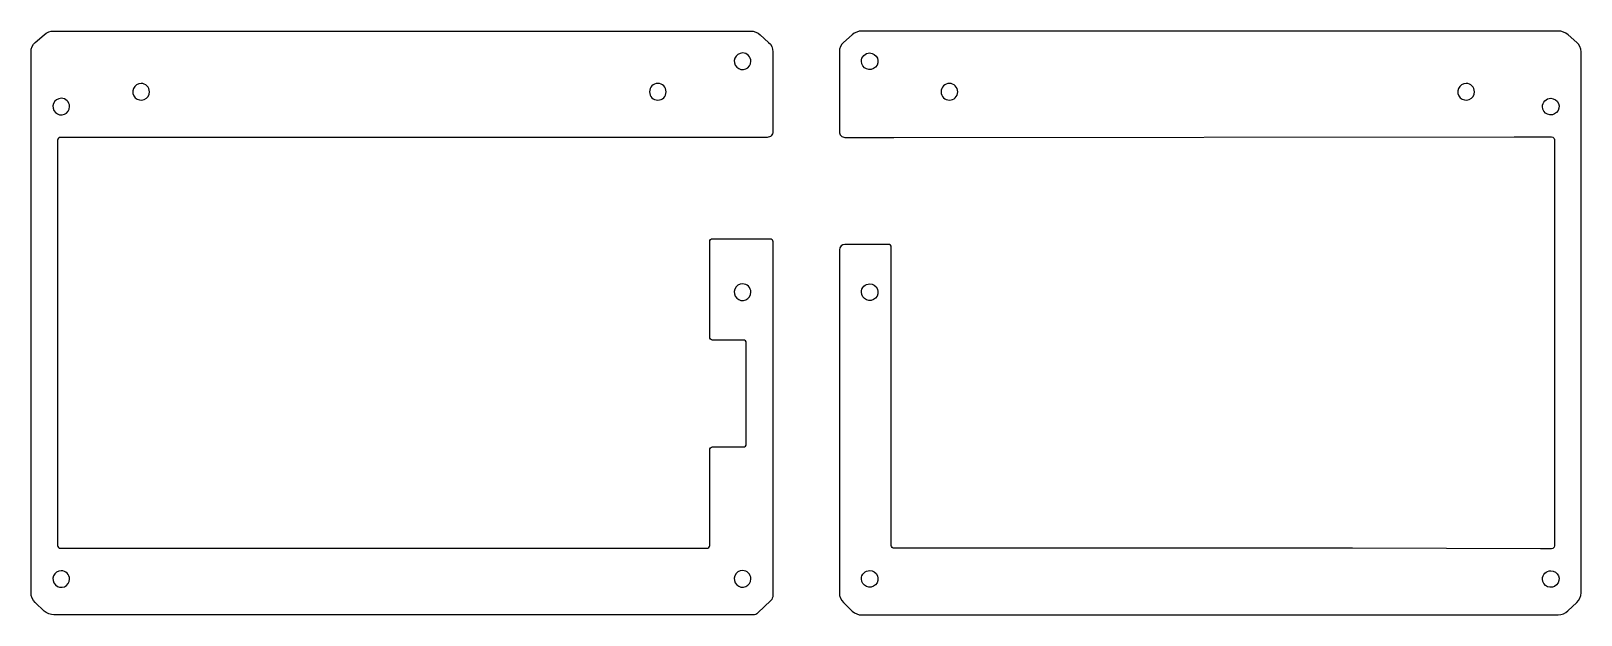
# Model space of a CAD drawing. Extents: x -109 to 183, y 107 to 217.
import ezdxf

# ---------------------------------------------------------------- set-up
doc = ezdxf.new("R2010")
doc.units = 0
doc.layers.add('Layer_1', color=7, linetype='CONTINUOUS')

msp = doc.modelspace()

# ---------------------------------------------------------------- linework, layer by layer
at = {"layer": 'Layer_1', "color": 5}
for p, q in [((-108.07634, 214.83108), (-106.41577, 216.27039)), ((-104.5577, 216.96354), (26.55566, 216.96054)), ((28.40246, 216.25456), (29.98594, 214.83678)), ((45.70179, 216.25742), (44.09185, 214.83287)), ((142.86684, 216.95971), (47.55271, 216.95876)), ((162.26143, 216.96005), (144.9835, 216.95974)), ((178.62521, 216.96029), (164.37809, 216.96008)), ((182.11446, 214.83269), (180.47993, 216.26328)), ((-108.87305, 111.29586), (-108.87605, 213.07958)), ((30.77441, 213.07249), (30.77441, 198.01857)), ((43.29926, 213.07321), (43.29926, 198.01675)), ((182.91085, 111.30126), (182.91085, 213.07734)), ((25.07669, 212.83525), (25.07669, 212.83525)), ((49.00131, 212.83525), (49.00131, 212.83525)), ((-103.17746, 204.31233), (-103.17746, 204.31233)), ((-88.146645, 207.103368), (-88.146645, 207.103368)), ((9.126485, 207.103368), (9.126485, 207.103368)), ((64.010941, 207.103368), (64.010941, 207.103368)), ((161.28406, 207.103368), (161.28406, 207.103368)), ((177.21545, 204.31233), (177.21545, 204.31233)), ((-99.49076, 196.96105), (-103.34843, 196.96105)), ((-97.92238, 196.96099), (-98.43242, 196.96102)), ((-97.92236, 196.96092), (-97.92238, 196.96099)), ((16.21388, 196.96055), (-95.8057, 196.96086)), ((29.71608, 196.96026), (18.33054, 196.96053)), ((44.35759, 196.95905), (47.77628, 196.96105)), ((51.36001, 196.95971), (52.51727, 196.95977)), ((53.57561, 196.9602), (170.32023, 197.049)), ((171.37856, 197.051), (175.28049, 197.0621)), ((176.33882, 197.0641), (177.38524, 197.0651)), ((18.89335, 159.38885), (18.89335, 177.38089)), ((19.42252, 177.90997), (30.2453, 177.90797)), ((30.77447, 177.37871), (30.77447, 110.78987)), ((43.29923, 175.7913), (43.29926, 175.79068)), ((43.29926, 175.79068), (43.29926, 111.28408)), ((47.77665, 176.85031), (44.35756, 176.84979)), ((53.06949, 157.27043), (53.06949, 176.32122)), ((25.07669, 169.41786), (25.07669, 169.41786)), ((49.00131, 169.41786), (49.00131, 169.41786)), ((25.24179, 158.85968), (19.42252, 158.85968)), ((25.77096, 139.27937), (25.77096, 158.33051)), ((53.06949, 139.28215), (53.06949, 157.27043)), ((18.89335, 120.22858), (18.89335, 138.22103)), ((19.42252, 138.7502), (25.24179, 138.7502)), ((53.06949, 120.22994), (53.06949, 139.28215)), ((-103.34635, 119.69933), (-99.9983, 119.69933)), ((-99.9983, 119.69933), (-63.53151, 119.69933)), ((-24.69206, 119.68784), (10.7164, 119.69924)), ((11.77474, 119.69941), (18.36418, 119.69941)), ((57.54618, 119.70077), (53.59866, 119.70077)), ((94.00904, 119.69671), (58.60452, 119.70071)), ((175.28048, 119.60196), (139.87598, 119.68766)), ((177.38321, 119.59946), (176.33882, 119.59996)), ((-103.17746, 115.47886), (-103.17746, 115.47886)), ((25.07669, 115.49967), (25.07669, 115.49967)), ((49.00131, 115.49967), (49.00131, 115.49967)), ((177.21545, 115.47886), (177.21545, 115.47886)), ((-106.38433, 107.88157), (-108.10445, 109.50995)), ((30.39516, 109.89173), (27.97798, 107.54049)), ((44.06259, 109.49268), (45.72903, 107.89232)), ((180.45792, 107.90757), (182.14435, 109.51317)), ((-47.86895, 107.18911), (-63.50897, 107.19111)), ((27.0695, 107.17204), (5.22571, 107.19364)), ((47.55069, 107.15938), (141.80855, 107.17098)), ((143.92521, 107.17128), (160.93848, 107.17428)), ((163.05514, 107.17463), (178.63309, 107.17763))]:
    msp.add_line(p, q, dxfattribs=at)
for points in [[(-106.41577, 216.27039), (-105.899975, 216.717456), (-105.240278, 216.963555), (-104.5577, 216.96354)], [(26.55566, 216.96054), (27.237167, 216.960525), (27.894727, 216.709158), (28.40246, 216.25456)], [(47.55271, 216.95876), (46.870811, 216.958751), (46.21247, 216.709296), (45.70179, 216.25742)], [(144.9835, 216.95974), (144.277947, 216.959727), (143.572393, 216.959717), (142.86684, 216.95971)], [(164.37809, 216.96008), (163.672537, 216.960071), (162.966983, 216.960061), (162.26143, 216.96005)], [(180.47993, 216.26328), (179.966535, 216.71262), (179.307471, 216.960298), (178.62521, 216.96029)], [(-108.87605, 213.07958), (-108.876067, 213.751754), (-108.584274, 214.390829), (-108.07634, 214.83108)], [(29.98594, 214.83678), (30.487673, 214.38755), (30.774409, 213.745947), (30.77441, 213.07249)], [(44.09185, 214.83287), (43.58784, 214.386893), (43.29926, 213.746204), (43.29926, 213.07321)], [(182.91085, 213.07734), (182.910848, 213.749904), (182.62056, 214.389739), (182.11446, 214.83269)], [(23.630818, 211.86915), (23.388586, 211.284349), (23.522481, 210.611215), (23.970068, 210.163628)], [(25.07669, 212.83525), (24.443707, 212.83525), (23.873051, 212.45395), (23.630818, 211.86915)], [(23.970068, 210.163628), (24.417655, 209.716041), (25.090789, 209.582146), (25.67559, 209.824378)], [(26.183312, 212.376872), (25.889818, 212.670367), (25.491754, 212.83525), (25.07669, 212.83525)], [(25.67559, 209.824378), (26.26039, 210.066611), (26.64169, 210.637267), (26.64169, 211.27025)], [(26.64169, 211.27025), (26.64169, 211.685314), (26.476807, 212.083378), (26.183312, 212.376872)], [(47.43631, 211.27025), (47.43631, 211.685314), (47.601193, 212.083378), (47.894688, 212.376872)], [(48.40241, 209.824378), (47.81761, 210.066611), (47.43631, 210.637267), (47.43631, 211.27025)], [(47.894688, 212.376872), (48.188182, 212.670367), (48.586246, 212.83525), (49.00131, 212.83525)], [(50.107932, 210.163628), (49.660345, 209.716041), (48.987211, 209.582146), (48.40241, 209.824378)], [(49.00131, 212.83525), (49.634293, 212.83525), (50.204949, 212.45395), (50.447182, 211.86915)], [(50.447182, 211.86915), (50.689414, 211.284349), (50.555519, 210.611215), (50.107932, 210.163628)], [(-103.17746, 204.31233), (-103.810443, 204.31233), (-104.381099, 203.93103), (-104.623332, 203.34623)], [(-101.61246, 202.74733), (-101.61246, 203.611656), (-102.313134, 204.31233), (-103.17746, 204.31233)], [(-89.592517, 206.137268), (-89.834749, 205.552467), (-89.700854, 204.879333), (-89.253267, 204.431746)], [(-88.146645, 207.103368), (-88.779628, 207.103368), (-89.350284, 206.722068), (-89.592517, 206.137268)], [(-89.253267, 204.431746), (-88.80568, 203.984159), (-88.132546, 203.850264), (-87.547745, 204.092496)], [(-87.040023, 206.64499), (-87.333517, 206.938485), (-87.731581, 207.103368), (-88.146645, 207.103368)], [(-87.547745, 204.092496), (-86.962945, 204.334729), (-86.581645, 204.905385), (-86.581645, 205.538368)], [(-86.581645, 205.538368), (-86.581645, 205.953432), (-86.746528, 206.351496), (-87.040023, 206.64499)], [(9.126485, 207.103368), (8.262159, 207.103368), (7.561485, 206.402694), (7.561485, 205.538368)], [(7.561485, 205.538368), (7.561485, 204.674042), (8.262159, 203.973368), (9.126485, 203.973368)], [(10.233107, 206.64499), (9.939613, 206.938485), (9.541549, 207.103368), (9.126485, 207.103368)], [(9.126485, 203.973368), (9.990811, 203.973368), (10.691485, 204.674042), (10.691485, 205.538368)], [(10.691485, 205.538368), (10.691485, 205.953432), (10.526602, 206.351496), (10.233107, 206.64499)], [(64.010941, 207.103368), (63.146615, 207.103368), (62.445941, 206.402694), (62.445941, 205.538368)], [(62.445941, 205.538368), (62.445941, 204.674042), (63.146615, 203.973368), (64.010941, 203.973368)], [(65.117563, 206.64499), (64.824069, 206.938485), (64.426005, 207.103368), (64.010941, 207.103368)], [(64.010941, 203.973368), (64.875267, 203.973368), (65.575941, 204.674042), (65.575941, 205.538368)], [(65.575941, 205.538368), (65.575941, 205.953432), (65.411058, 206.351496), (65.117563, 206.64499)], [(159.838188, 206.137268), (159.595956, 205.552467), (159.729851, 204.879333), (160.177438, 204.431746)], [(161.28406, 207.103368), (160.651077, 207.103368), (160.080421, 206.722068), (159.838188, 206.137268)], [(160.177438, 204.431746), (160.625025, 203.984159), (161.298159, 203.850264), (161.88296, 204.092496)], [(162.84906, 205.538368), (162.84906, 206.402694), (162.148386, 207.103368), (161.28406, 207.103368)], [(161.88296, 204.092496), (162.46776, 204.334729), (162.84906, 204.905385), (162.84906, 205.538368)], [(176.108828, 203.853952), (176.402322, 204.147447), (176.800386, 204.31233), (177.21545, 204.31233)], [(177.21545, 204.31233), (177.848433, 204.31233), (178.419089, 203.93103), (178.661322, 203.34623)], [(-104.623332, 203.34623), (-104.865564, 202.761429), (-104.731669, 202.088295), (-104.284082, 201.640708)], [(-104.284082, 201.640708), (-103.836495, 201.193121), (-103.163361, 201.059226), (-102.57856, 201.301458)], [(-102.57856, 201.301458), (-101.99376, 201.543691), (-101.61246, 202.114347), (-101.61246, 202.74733)], [(175.65045, 202.74733), (175.65045, 203.162394), (175.815333, 203.560458), (176.108828, 203.853952)], [(176.61655, 201.301458), (176.03175, 201.543691), (175.65045, 202.114347), (175.65045, 202.74733)], [(178.322072, 201.640708), (177.874485, 201.193121), (177.201351, 201.059226), (176.61655, 201.301458)], [(178.661322, 203.34623), (178.903554, 202.761429), (178.769659, 202.088295), (178.322072, 201.640708)], [(-103.34843, 196.96105), (-103.64068, 196.96105), (-103.87758, 196.72413), (-103.87756, 196.43188)], [(-103.87756, 196.43188), (-103.87556, 171.02851), (-103.87756, 145.63184), (-103.87556, 120.2285)], [(-98.43242, 196.96102), (-98.7852, 196.96104), (-99.13798, 196.96105), (-99.49076, 196.96105)], [(-95.8057, 196.96086), (-96.511253, 196.960861), (-97.216807, 196.960881), (-97.92236, 196.96092)], [(18.33054, 196.96053), (17.624987, 196.960544), (16.919433, 196.96055), (16.21388, 196.96055)], [(30.464431, 197.270224), (30.265955, 197.071752), (29.996765, 196.960254), (29.71608, 196.96026)], [(30.77441, 198.01857), (30.77441, 197.737885), (30.662907, 197.468697), (30.464431, 197.270224)], [(43.29926, 198.01675), (43.29926, 197.736121), (43.410782, 197.466996), (43.609276, 197.26862)], [(43.609276, 197.26862), (43.807769, 197.070245), (44.076961, 196.958883), (44.35759, 196.95905)], [(47.77628, 196.96105), (48.06853, 196.96123), (48.54237, 196.96143), (48.83462, 196.96132)], [(48.83462, 196.96132), (49.32364, 196.96114), (49.81265, 196.9606), (50.30167, 196.96032)], [(50.30167, 196.96032), (50.59392, 196.95997), (51.06776, 196.95969), (51.36001, 196.95971)], [(52.51727, 196.95977), (52.87005, 196.959789), (53.22283, 196.959932), (53.57561, 196.9602)], [(170.32023, 197.049), (170.673007, 197.049299), (171.025784, 197.049966), (171.37856, 197.051)], [(175.28049, 197.0621), (175.633266, 197.0631), (175.986043, 197.063767), (176.33882, 197.0641)], [(177.38524, 197.0651), (177.67749, 197.06537), (177.91442, 196.82868), (177.91442, 196.53643)], [(177.91442, 196.53643), (177.91496, 171.16334), (177.91417, 145.49927), (177.91242, 120.12838)], [(18.89335, 177.38089), (18.893349, 177.521227), (18.949104, 177.655814), (19.048345, 177.755039)], [(19.048345, 177.755039), (19.147586, 177.854263), (19.282183, 177.909995), (19.42252, 177.90997)], [(30.2453, 177.90797), (30.537568, 177.907923), (30.774472, 177.670978), (30.77447, 177.37871)], [(44.35756, 176.84979), (43.773036, 176.849699), (43.299232, 176.375824), (43.29923, 175.7913)], [(48.83499, 176.85039), (48.54274, 176.85039), (48.0689, 176.85035), (47.77665, 176.85031)], [(52.54032, 176.85039), (51.30521, 176.85038), (50.0701, 176.85039), (48.83499, 176.85039)], [(53.06949, 176.32122), (53.06949, 176.61347), (52.83257, 176.85039), (52.54032, 176.85039)], [(25.07669, 169.41786), (24.443707, 169.41786), (23.873051, 169.03656), (23.630818, 168.45176)], [(26.183312, 168.959482), (25.889818, 169.252977), (25.491754, 169.41786), (25.07669, 169.41786)], [(47.894688, 168.959482), (48.188182, 169.252977), (48.586246, 169.41786), (49.00131, 169.41786)], [(49.00131, 169.41786), (49.634293, 169.41786), (50.204949, 169.03656), (50.447182, 168.45176)], [(23.630818, 168.45176), (23.388586, 167.866959), (23.522481, 167.193825), (23.970068, 166.746238)], [(23.970068, 166.746238), (24.417655, 166.298651), (25.090789, 166.164756), (25.67559, 166.406988)], [(25.67559, 166.406988), (26.26039, 166.649221), (26.64169, 167.219877), (26.64169, 167.85286)], [(26.64169, 167.85286), (26.64169, 168.267924), (26.476807, 168.665988), (26.183312, 168.959482)], [(47.43631, 167.85286), (47.43631, 168.267924), (47.601193, 168.665988), (47.894688, 168.959482)], [(48.40241, 166.406988), (47.81761, 166.649221), (47.43631, 167.219877), (47.43631, 167.85286)], [(50.107932, 166.746238), (49.660345, 166.298651), (48.987211, 166.164756), (48.40241, 166.406988)], [(50.447182, 168.45176), (50.689414, 167.866959), (50.555519, 167.193825), (50.107932, 166.746238)], [(19.048339, 159.014669), (18.949101, 159.113908), (18.893349, 159.248505), (18.89335, 159.38885)], [(19.42252, 158.85968), (19.282175, 158.859679), (19.147578, 158.915431), (19.048339, 159.014669)], [(25.615971, 158.704691), (25.516732, 158.803929), (25.382135, 158.859681), (25.24179, 158.85968)], [(25.77096, 158.33051), (25.770961, 158.470855), (25.715209, 158.605452), (25.615971, 158.704691)], [(18.89335, 138.22103), (18.893349, 138.361375), (18.949101, 138.495972), (19.048339, 138.595211)], [(19.048339, 138.595211), (19.147578, 138.694449), (19.282175, 138.750201), (19.42252, 138.7502)], [(25.24179, 138.7502), (25.382135, 138.750199), (25.516732, 138.805951), (25.615971, 138.905189)], [(25.615971, 138.905189), (25.715209, 139.004428), (25.770961, 139.139025), (25.77096, 139.27937)], [(-103.87556, 120.2285), (-103.87554, 119.93625), (-103.6386, 119.69933), (-103.34635, 119.69933)], [(-63.53151, 119.69933), (-62.94701, 119.69933), (-61.99935, 119.69917), (-61.41485, 119.69903)], [(-61.41485, 119.69903), (-49.5267, 119.69603), (-37.63854, 119.70703), (-25.75039, 119.68853)], [(-25.75039, 119.68853), (-25.45814, 119.68807), (-24.98431, 119.68775), (-24.69206, 119.68784)], [(10.7164, 119.69924), (11.06918, 119.699353), (11.42196, 119.69941), (11.77474, 119.69941)], [(18.36418, 119.69941), (18.504525, 119.699409), (18.639122, 119.755161), (18.738361, 119.854399)], [(18.738361, 119.854399), (18.837599, 119.953638), (18.893351, 120.088235), (18.89335, 120.22858)], [(53.224479, 119.855759), (53.125241, 119.954998), (53.069489, 120.089595), (53.06949, 120.22994)], [(53.59866, 119.70077), (53.458315, 119.700769), (53.323718, 119.756521), (53.224479, 119.855759)], [(58.60452, 119.70071), (58.25174, 119.700749), (57.89896, 119.700769), (57.54618, 119.70077)], [(95.06737, 119.69666), (94.77512, 119.69665), (94.30129, 119.69668), (94.00904, 119.69671)], [(138.81764, 119.68966), (124.23424, 119.71296), (109.65079, 119.69766), (95.06737, 119.69666)], [(139.87598, 119.68766), (139.58373, 119.68837), (139.10989, 119.68966), (138.81764, 119.68966)], [(177.91242, 120.12838), (177.9124, 119.83613), (177.67546, 119.59932), (177.38321, 119.59946)], [(176.33882, 119.59996), (175.986039, 119.600283), (175.633259, 119.60095), (175.28048, 119.60196)], [(-104.623332, 114.51276), (-104.865564, 113.927959), (-104.731669, 113.254825), (-104.284082, 112.807238)], [(-103.17746, 115.47886), (-103.810443, 115.47886), (-104.381099, 115.09756), (-104.623332, 114.51276)], [(-101.61246, 113.91386), (-101.61246, 114.778186), (-102.313134, 115.47886), (-103.17746, 115.47886)], [(-102.57856, 112.467988), (-101.99376, 112.710221), (-101.61246, 113.280877), (-101.61246, 113.91386)], [(23.630818, 114.53357), (23.388586, 113.948769), (23.522481, 113.275635), (23.970068, 112.828048)], [(25.07669, 115.49967), (24.443707, 115.49967), (23.873051, 115.11837), (23.630818, 114.53357)], [(26.183312, 115.041292), (25.889818, 115.334787), (25.491754, 115.49967), (25.07669, 115.49967)], [(25.67559, 112.488798), (26.26039, 112.731031), (26.64169, 113.301687), (26.64169, 113.93467)], [(26.64169, 113.93467), (26.64169, 114.349734), (26.476807, 114.747798), (26.183312, 115.041292)], [(47.43631, 113.93467), (47.43631, 114.349734), (47.601193, 114.747798), (47.894688, 115.041292)], [(48.40241, 112.488798), (47.81761, 112.731031), (47.43631, 113.301687), (47.43631, 113.93467)], [(47.894688, 115.041292), (48.188182, 115.334787), (48.586246, 115.49967), (49.00131, 115.49967)], [(49.00131, 115.49967), (49.634293, 115.49967), (50.204949, 115.11837), (50.447182, 114.53357)], [(50.447182, 114.53357), (50.689414, 113.948769), (50.555519, 113.275635), (50.107932, 112.828048)], [(175.65045, 113.91386), (175.65045, 114.328924), (175.815333, 114.726988), (176.108828, 115.020482)], [(176.61655, 112.467988), (176.03175, 112.710221), (175.65045, 113.280877), (175.65045, 113.91386)], [(176.108828, 115.020482), (176.402322, 115.313977), (176.800386, 115.47886), (177.21545, 115.47886)], [(177.21545, 115.47886), (177.848433, 115.47886), (178.419089, 115.09756), (178.661322, 114.51276)], [(178.661322, 114.51276), (178.903554, 113.927959), (178.769659, 113.254825), (178.322072, 112.807238)], [(-108.10445, 109.50995), (-108.595079, 109.974412), (-108.87303, 110.620256), (-108.87305, 111.29586)], [(-104.284082, 112.807238), (-103.836495, 112.359651), (-103.163361, 112.225756), (-102.57856, 112.467988)], [(23.970068, 112.828048), (24.417655, 112.380461), (25.090789, 112.246566), (25.67559, 112.488798)], [(43.29926, 111.28408), (43.29926, 110.607938), (43.574917, 109.96102), (44.06259, 109.49268)], [(50.107932, 112.828048), (49.660345, 112.380461), (48.987211, 112.246566), (48.40241, 112.488798)], [(178.322072, 112.807238), (177.874485, 112.359651), (177.201351, 112.225756), (176.61655, 112.467988)], [(182.14435, 109.51317), (182.633811, 109.97917), (182.910849, 110.625443), (182.91085, 111.30126)], [(30.77447, 110.78987), (30.774472, 110.451558), (30.637666, 110.127624), (30.39516, 109.89173)], [(-104.55743, 107.15604), (-105.14193, 107.15504), (-105.95986, 107.47974), (-106.38433, 107.88157)], [(-65.62563, 107.19114), (-78.21525, 107.19014), (-91.00328, 107.18214), (-104.55743, 107.15604)], [(-63.50897, 107.19111), (-64.09347, 107.19118), (-65.04113, 107.1912), (-65.62563, 107.19114)], [(-45.75229, 107.18873), (-46.33679, 107.18888), (-47.28445, 107.18904), (-47.86895, 107.18911)], [(4.16737, 107.19373), (-13.42142, 107.17953), (-29.66095, 107.18473), (-45.75229, 107.18873)], [(5.22571, 107.19364), (4.93346, 107.19393), (4.45962, 107.19396), (4.16737, 107.19373)], [(27.97798, 107.54049), (27.734777, 107.303919), (27.408784, 107.171706), (27.0695, 107.17204)], [(45.72903, 107.89232), (46.218825, 107.421944), (46.871607, 107.159298), (47.55069, 107.15938)], [(141.80855, 107.17098), (142.514103, 107.171068), (143.219657, 107.171168), (143.92521, 107.17128)], [(160.93848, 107.17428), (161.644033, 107.174392), (162.349587, 107.174509), (163.05514, 107.17463)], [(178.63309, 107.17763), (179.312501, 107.177746), (179.965856, 107.439091), (180.45792, 107.90757)]]:
    msp.add_open_spline(points, degree=3, dxfattribs=at)

doc.saveas('drawing.dxf')
